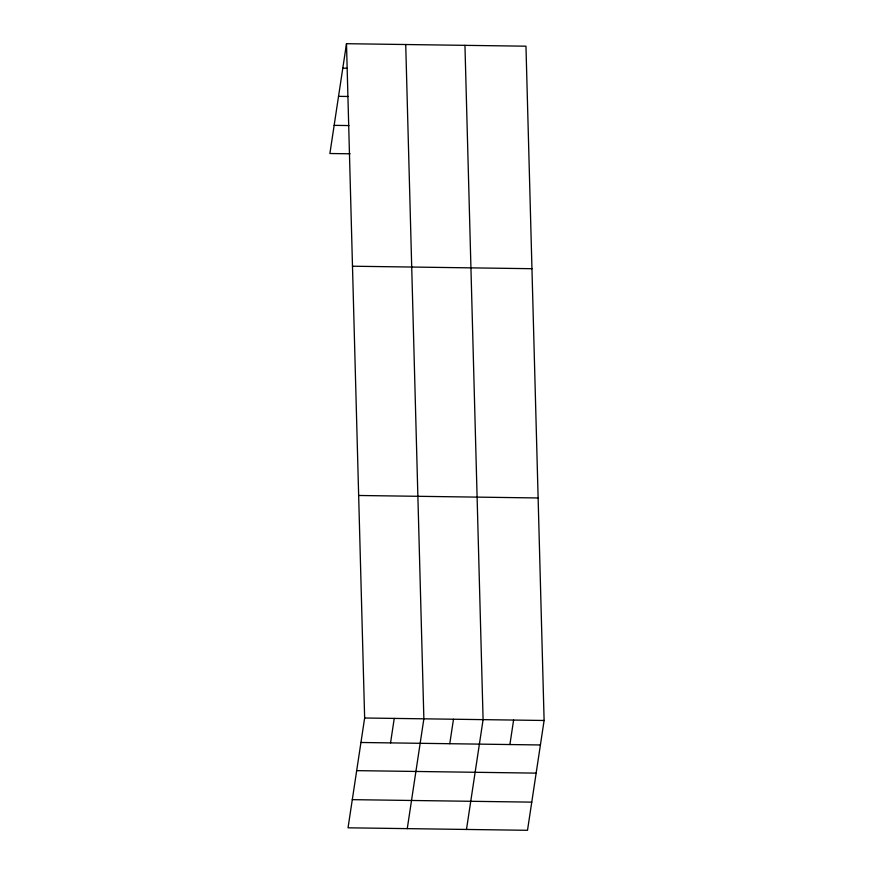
<?xml version="1.0" encoding="UTF-8"?>
<svg xmlns="http://www.w3.org/2000/svg" width="874" height="874" viewBox="0 0 874 874"><rect width="100%" height="100%" fill="white"/><g stroke="black" fill="none" stroke-linecap="round" stroke-linejoin="round"><path stroke-width="1.31" d="M346.497 43.7L364.644 718.002L348.038 827.809L527.503 830.3L544.109 720.482L525.962 46.191L346.497 43.7L329.891 153.518L350.081 153.791M390.547 742.889L394.25 718.406M407.262 828.639L423.868 718.821L405.722 44.519M449.771 743.708L453.475 719.226M466.487 829.459L483.093 719.641L464.946 45.339M509.903 744.55L513.606 720.056M342.794 68.183L346.836 68.238M338.533 96.348L347.961 96.479M334.152 125.353L348.955 125.561M352.484 266.22L531.949 268.7M358.657 495.482L538.122 497.962M364.644 718.002L544.109 720.482M360.94 742.485L540.405 744.965M356.679 770.639L536.144 773.129M352.288 799.655L531.763 802.135"/></g></svg>
